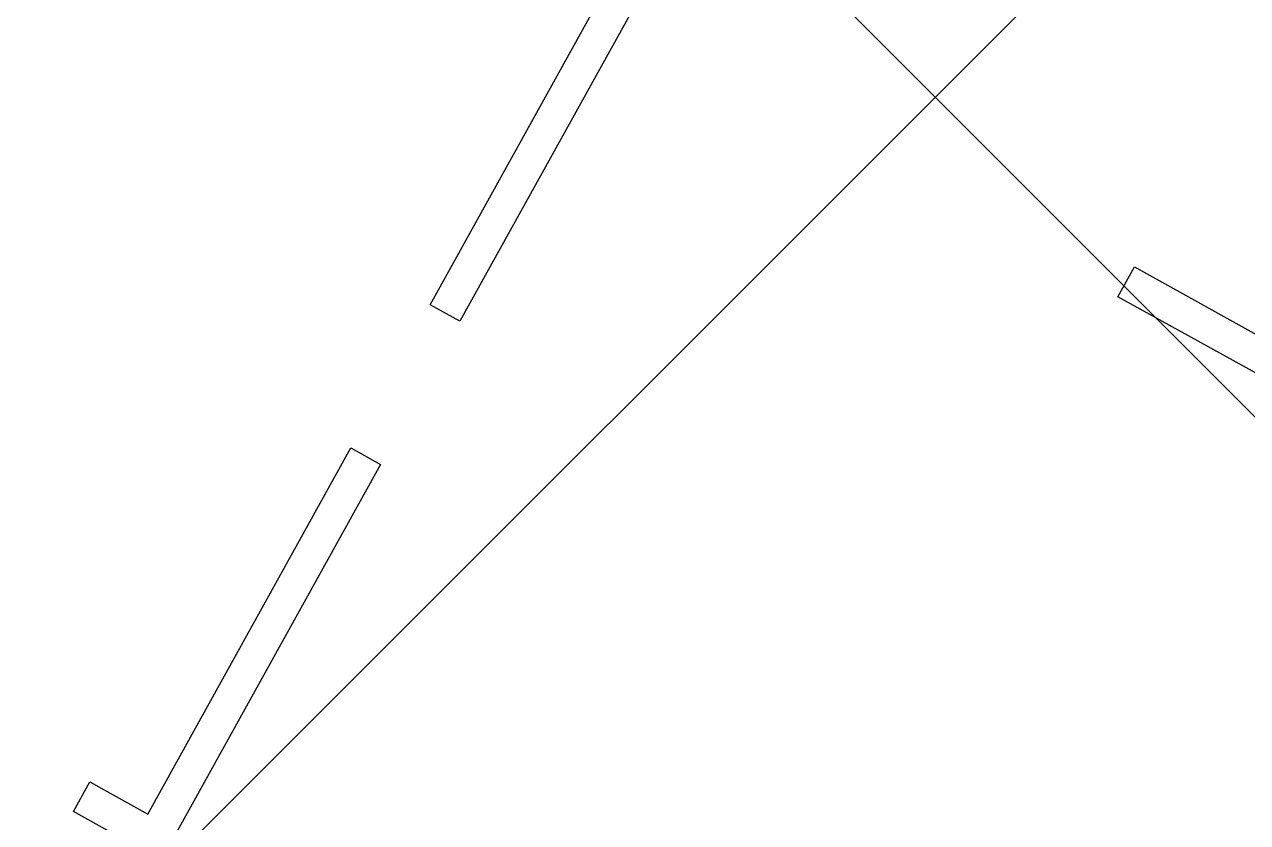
# Model space of a CAD drawing. Header units: millimetres. Extents: x -21000 to 567700, y 435000 to 850800.
# Drawn here: x 263850 to 271770, y 565838 to 571006 of the extents above; entities that cross this region are included whole.
import ezdxf
from ezdxf.xclip import XClip

# ---------------------------------------------------------------- set-up
doc = ezdxf.new("R2010")
doc.units = ezdxf.units.MM
doc.header["$LTSCALE"] = 700
doc.header["$XCLIPFRAME"] = 2
doc.linetypes.add('AB_Pbase$0$주차장기둥$0$CEN', pattern=[62, 60, -1, 0, -1])
doc.layers.get('0').update_dxf_attribs({"color": 2})
doc.layers.add('AB_Pbase$0$주차장기둥$0$CEN_P', color=244, linetype='AB_Pbase$0$주차장기둥$0$CEN')

# ---------------------------------------------------------------- blocks, each defined once
blk = doc.blocks.new('AB_Pbase$0$CON-108-B2F')
for p, q in [((-11350, 14960), (-11350, 15610)), ((-11350, 15610), (-11130, 15610)), ((-11130, 15610), (-11130, 15180)), ((-11130, 15180), (-8420, 15180)), ((-8420, 15180), (-8420, 14960)), ((-8420, 14960), (-11350, 14960)), ((-5155, 11310), (-4935, 11310)), ((-5155, 9455), (-5155, 11310)), ((-4935, 11310), (-4935, 9455))]:
    blk.add_line(p, q)
blk.add_lwpolyline([(-4350, 14960), (-7360, 14960), (-7360, 15180), (-4350, 15180)], close=True)
blk = doc.blocks.new('AB_Pbase$0$CON-108-B1F')
at = {"rotation": 359.9999999999997}
blk.add_blockref('AB_Pbase$0$CON-108-B2F', (0, 0), dxfattribs=at)
blk = doc.blocks.new('AB_Pbase$0$지하1층 동골조')
at = {"rotation": 60.99999813639858}
blk.add_blockref('AB_Pbase$0$CON-108-B1F', (136376.8, -71696.5), dxfattribs=at)
blk = doc.blocks.new('AB_Pbase$0$주차장기둥$0$cen 2bl 지하')
at = {"layer": 'AB_Pbase$0$주차장기둥$0$CEN_P', "color": 54}
for p, q in [((-87764.1, 77982.1), (41391.4, 40910.3)), ((-14778.8, 70198.6), (-34589.6, 1179.2))]:
    blk.add_line(p, q, dxfattribs=at)
blk = doc.blocks.new('AB_Pbase$0$주차장기둥')
at = {"rotation": 1.99999810188403}
blk.add_blockref('AB_Pbase$0$주차장기둥$0$cen 2bl 지하', (36991.8, -11666.7), dxfattribs=at)
blk = doc.blocks.new('AB_Pbase')
for name, p, rotation in [('AB_Pbase$0$주차장기둥', (231892.5, 539971.5), 329.0000000345588), ('AB_Pbase$0$지하1층 동골조', (146945.1, 639965.2), 359.9999999999994)]:
    blk.add_blockref(name, p, dxfattribs=dict(rotation=rotation))

msp = doc.modelspace()

# ---------------------------------------------------------------- block references
ref = msp.add_blockref('AB_Pbase', (0, 0))
XClip(ref).set_block_clipping_path([(-0.000000015, 445500.0000000148), (493845.7187941075, 839949.3912975936)])

doc.saveas('drawing.dxf')
